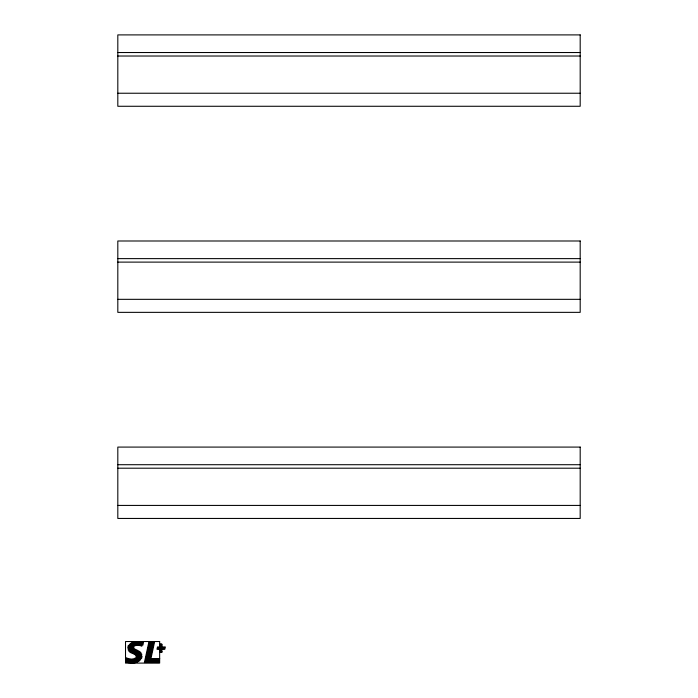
<?xml version="1.0" encoding="UTF-8"?>
<svg xmlns="http://www.w3.org/2000/svg" width="698" height="698" viewBox="0 0 698 698"><rect width="100%" height="100%" fill="white"/><g stroke="black" fill="none" stroke-linecap="round" stroke-linejoin="round"><path stroke-width="1.05" d="M127.699 648.145L128.275 645.484M125.518 662.07L126.46 657.76M128.144 650.013L129.409 644.202M126.329 662.271L127.245 658.057M128.746 651.19L130.474 643.268M127.141 662.481L128.039 658.354M129.444 651.88L131.46 642.657M127.952 662.681L128.833 658.642M130.177 652.447L132.402 642.256M128.772 662.838L129.662 658.772M130.945 652.866L133.327 641.942M129.61 662.908L130.491 658.877M131.721 653.232L134.217 641.759M132.507 653.546L135.107 641.61M131.294 663.039L132.192 658.912M133.292 653.886L134.426 648.669M135.028 645.903L135.97 641.558M132.14 663.1L133.065 658.833M134.068 654.244L135.185 649.105M135.953 645.598L136.834 641.523M133.004 663.056L133.981 658.563M134.819 654.733L135.944 649.541M136.825 645.51L137.681 641.575M133.868 663.004L134.932 658.118M135.534 655.378L136.729 649.89M134.749 662.899L137.506 650.231M138.536 645.528L139.373 641.671M135.639 662.716L138.274 650.658M139.364 645.615L140.219 641.715M136.546 662.489L139.033 651.077M140.202 645.72L141.048 641.82M137.48 662.14L139.792 651.539M140.996 645.982L141.869 642.003M138.44 661.652L140.507 652.168M141.799 646.243L142.68 642.186M139.434 661.023L141.197 652.927M142.898 645.126L143.5 642.369M140.516 659.994L141.79 654.148M141.615 658.31L142.078 656.199M144.381 662.62L148.883 641.968M145.071 662.62L149.573 641.968M145.926 662.62L150.428 641.968M146.781 662.62L151.283 641.968M147.636 662.62L152.138 641.968M148.491 662.62L152.993 641.968M149.355 662.62L153.848 641.968M150.21 662.62L151.1 658.511M151.065 662.62L151.955 658.511M151.92 662.62L152.81 658.511M152.775 662.62L153.665 658.511M153.63 662.62L154.528 658.511M156.989 649.271L157.504 646.941M154.485 662.62L155.384 658.511M157.704 649.271L158.21 646.941M155.34 662.62L156.239 658.511M158.42 649.271L158.926 646.941M156.195 662.62L157.094 658.511M159.127 649.271L159.633 646.941M159.868 645.868L160.304 643.861M159.868 649.271L161.02 643.861M157.05 662.62L157.949 658.511M157.905 662.62L158.804 658.511M160.592 652.351L162.268 644.673M158.76 662.62L159.659 658.511M161.308 652.351L162.486 646.941M162.023 652.351L162.268 651.208M162.695 649.271L163.201 646.941M163.402 649.271L163.908 646.941M164.117 649.271L164.623 646.941M130.456 662.969L131.32 658.991M150.951 658.511L154.572 641.968M159.868 652.351L161.735 643.861M137.681 645.441L138.527 641.619M164.824 649.271L165.347 646.941M117.814 52.533L580.186 52.533M117.814 56.023L580.186 56.023M117.814 93.235L580.186 93.235M117.814 258.626L580.186 258.626M117.814 262.116L580.186 262.116M117.814 299.329L580.186 299.329M117.814 464.711L580.186 464.711M117.814 468.201L580.186 468.201M117.814 505.422L580.186 505.422M580.186 34.9L117.814 34.9L117.814 106.27L580.186 106.27L580.186 34.9M580.186 240.993L117.814 240.993L117.814 312.355L580.186 312.355L580.186 240.993M580.186 447.086L117.814 447.086L117.814 518.448L580.186 518.448L580.186 447.086M159.659 641.523L125.518 641.523L125.518 663.1L159.659 663.1L159.659 641.523"/></g></svg>
